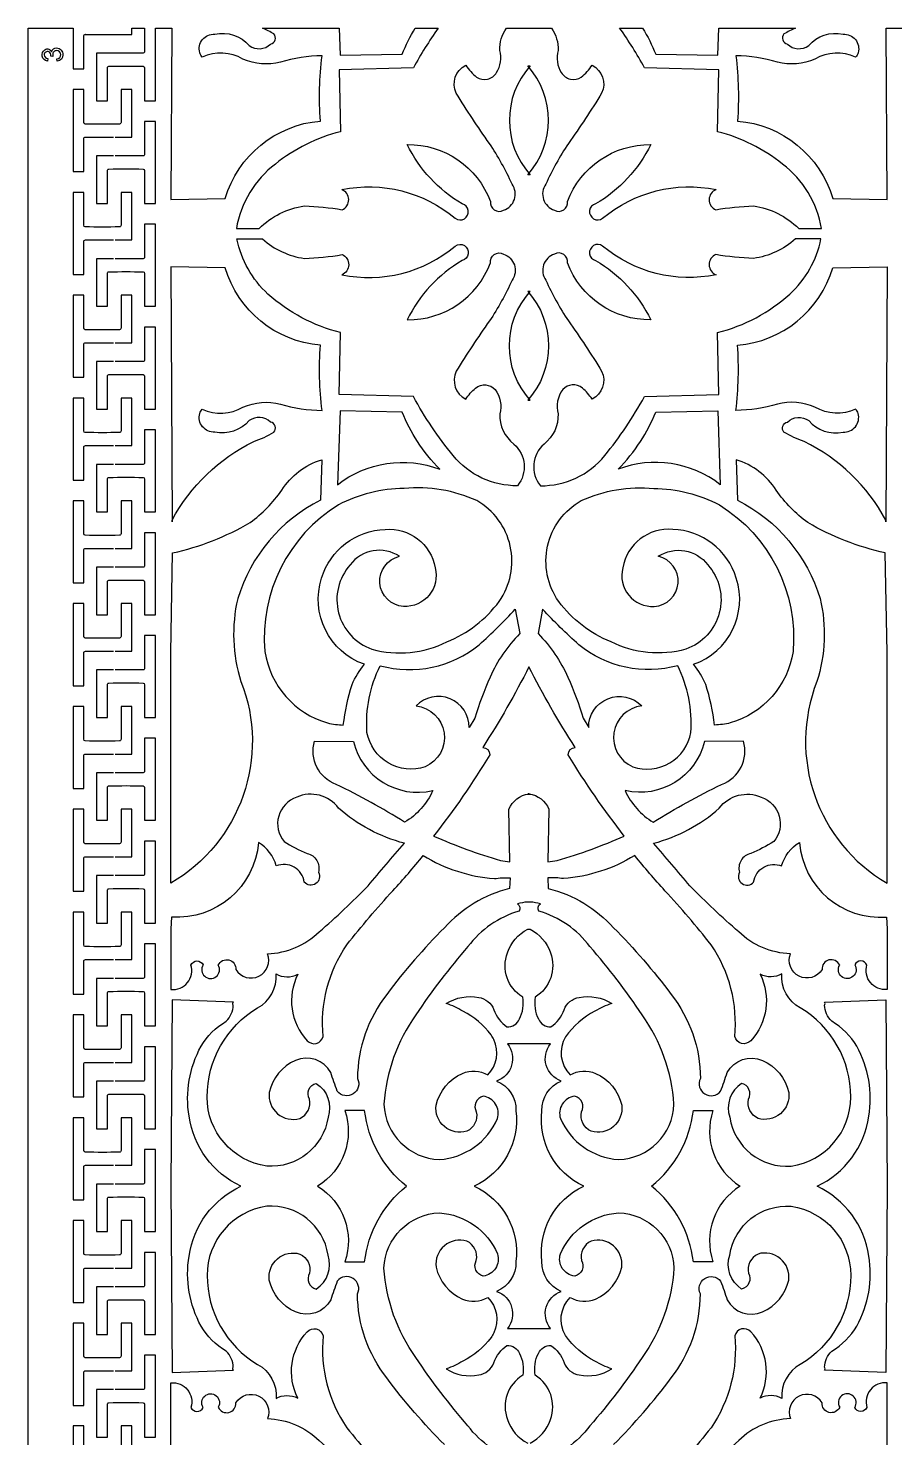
# Model space of a CAD drawing. Header units: millimetres. Extents: x -5533 to 2523, y -1540 to 455.
# Drawn here: x 1523 to 2103, y -490 to 454 of the extents above; entities that cross this region are included whole.
import ezdxf

# ---------------------------------------------------------------- set-up
doc = ezdxf.new("R2010")
doc.units = ezdxf.units.MM
doc.layers.add('Default', color=70, linetype='Continuous')

msp = doc.modelspace()

# ---------------------------------------------------------------- linework, layer by layer
at = {"layer": 'Default'}
for points in [[(1523, -1540.05), (1523, 453.95), (1553, 453.95), (1553, 426.75), (1560.2, 426.75), (1560.2, 448.74, -0.432813), (1561.22, 449.82), (1592.33, 449.82), (1592.33, 453.95), (1600.9, 453.95), (1600.9, 438.35, -0.432813), (1599.89, 437.27), (1568.78, 437.27), (1568.78, 405.44), (1575.98, 405.44), (1575.98, 427.43, -0.434186), (1576.99, 428.5, -0.011884), (1599.91, 428.5, -0.409695), (1600.9, 427.43), (1600.9, 405.44), (1608.1, 405.44), (1608.1, 453.95), (1619.04, 453.95), (1618.41, 339.29), (1654.75, 339.95, -0.308554), (1718.47, 391.83, -0.048001), (1719.55, 435.51, 0.067752), (1691.74, 431.27, -0.172389), (1666.69, 433.3, 0.241422), (1639.47, 434.63, -0.108329), (1637.76, 437.54, -0.518007), (1647.84, 449.95, -0.272745), (1670.87, 442.32, 0.363139), (1685.13, 443.29, 0.554888), (1687.39, 450.1, 0.028881), (1679.78, 453.95), (1731.06, 453.95), (1731.69, 435.83), (1773.23, 436.58, -0.042866), (1781.94, 453.95), (1797.32, 453.95, 0.031418), (1780.69, 427.39), (1731.08, 426.05), (1731.83, 384.65, 0.105747), (1688.33, 363.03, 0.188128), (1662.26, 319.87), (1677.51, 319.87, -0.162986), (1707.8, 334.99, -0.03748), (1732.98, 332.41, 0.677232), (1732.79, 345.89, -0.229099), (1808.69, 326.73), (1808.7, 326.73, 1.218717), (1813.39, 336.38, -0.148852), (1776.57, 376.07, -0.316158), (1832.23, 338.01, 0.629787), (1840.94, 332.14, 0.509547), (1846.72, 349.51, 0.041008), (1831.61, 376.8, -0.018791), (1809.38, 410.55, -0.412372), (1815.72, 429.1, 0.073015), (1822.99, 421.26, 0.428628), (1836.37, 424.2, 0.203461), (1838.51, 439.03, -0.162726), (1842.88, 453.95), (1873.12, 453.95, -0.162726), (1877.49, 439.03, 0.203461), (1879.63, 424.2, 0.428628), (1893.01, 421.26, 0.073015), (1900.28, 429.1, -0.412372), (1906.62, 410.55, -0.018791), (1884.39, 376.8, 0.041008), (1869.28, 349.51, 0.509547), (1875.06, 332.14, 0.629787), (1883.77, 338.01, -0.315301), (1939.43, 376.07, -0.148852), (1902.61, 336.38, 1.218717), (1907.3, 326.73), (1907.31, 326.73, -0.229099), (1983.21, 345.89, 0.677232), (1983.02, 332.41, -0.03748), (2008.2, 334.99, -0.162986), (2038.49, 319.87), (2053.74, 319.87, 0.188128), (2027.67, 363.03, 0.105747), (1984.17, 384.65), (1984.92, 426.05), (1935.31, 427.39, 0.031418), (1918.68, 453.95), (1934.06, 453.95, -0.042866), (1942.77, 436.58), (1984.31, 435.83), (1984.94, 453.95), (2036.22, 453.95, 0.028881), (2028.61, 450.1, 0.554888), (2030.87, 443.29, 0.363139), (2045.13, 442.32, -0.272745), (2068.16, 449.95, -0.518007), (2078.24, 437.54, -0.108329), (2076.53, 434.63, 0.241422), (2049.31, 433.3, -0.172389), (2024.26, 431.27, 0.067752), (1996.45, 435.51, -0.048001), (1997.53, 391.83, -0.30904), (2061.25, 339.95), (2097.59, 339.29), (2096.96, 453.95), (2107.9, 453.95)], [(1581.09, 381.01), (1592.33, 381.01), (1592.33, 412.84), (1585.12, 412.84), (1585.12, 390.85, -0.434186), (1584.11, 389.77, -0.011884), (1561.2, 389.78, -0.409558), (1560.2, 390.85), (1560.2, 412.84), (1553, 412.84), (1553, 357.94), (1560.2, 357.94), (1560.2, 379.93, -0.432593), (1561.22, 381.01), (1580.09, 381.01)], [(1580.09, 368.46), (1568.78, 368.46), (1568.78, 336.63), (1575.98, 336.63), (1575.98, 358.61, -0.434186), (1576.99, 359.69, -0.011884), (1599.91, 359.69, -0.409558), (1600.9, 358.62), (1600.9, 336.63), (1608.1, 336.63), (1608.1, 391.52), (1600.9, 391.52), (1600.9, 369.54, -0.432593), (1599.89, 368.46), (1581.09, 368.46)], [(1581.09, 312.2), (1592.33, 312.2), (1592.33, 344.03), (1585.12, 344.03), (1585.12, 322.04, -0.434186), (1584.11, 320.96, -0.011884), (1561.2, 320.96, -0.409558), (1560.2, 322.04), (1560.2, 344.03), (1553, 344.03), (1553, 289.13), (1560.2, 289.13), (1560.2, 311.12, -0.432592), (1561.22, 312.2), (1580.09, 312.2)], [(1580.09, 299.65), (1568.78, 299.65), (1568.78, 267.82), (1575.98, 267.82), (1575.98, 289.8, -0.434186), (1576.99, 290.88, -0.011884), (1599.91, 290.88, -0.409558), (1600.9, 289.81), (1600.9, 267.82), (1608.1, 267.82), (1608.1, 322.71), (1600.9, 322.71), (1600.9, 300.73, -0.432593), (1599.89, 299.65), (1581.09, 299.65)], [(1581.09, 243.38), (1592.33, 243.38), (1592.33, 275.22), (1585.12, 275.22), (1585.12, 253.23, -0.434186), (1584.11, 252.15, -0.011884), (1561.2, 252.15, -0.409558), (1560.2, 253.23), (1560.2, 275.22), (1553, 275.22), (1553, 220.32), (1560.2, 220.32), (1560.2, 242.31, -0.432593), (1561.22, 243.38), (1580.09, 243.38)], [(1580.09, 230.84), (1568.78, 230.84), (1568.78, 199.01), (1575.98, 199.01), (1575.98, 220.99, -0.434186), (1576.99, 222.07, -0.011884), (1599.91, 222.07, -0.409558), (1600.9, 221), (1600.9, 199.01), (1608.1, 199.01), (1608.1, 253.9), (1600.9, 253.9), (1600.9, 231.92, -0.432593), (1599.89, 230.84), (1581.09, 230.84)], [(1581.09, 174.57), (1592.33, 174.57), (1592.33, 206.4), (1585.12, 206.4), (1585.12, 184.42, -0.434186), (1584.11, 183.34, -0.011884), (1561.2, 183.34, -0.409558), (1560.2, 184.42), (1560.2, 206.4), (1553, 206.4), (1553, 151.51), (1560.2, 151.51), (1560.2, 173.49, -0.432593), (1561.22, 174.57), (1580.09, 174.57)], [(1580.09, 162.03), (1568.78, 162.03), (1568.78, 130.2), (1575.98, 130.2), (1575.98, 152.18, -0.434186), (1576.99, 153.26, -0.011884), (1599.91, 153.26, -0.409558), (1600.9, 152.19), (1600.9, 130.2), (1608.1, 130.2), (1608.1, 185.09), (1600.9, 185.09), (1600.9, 163.11, -0.432592), (1599.89, 162.03), (1581.09, 162.03)], [(1581.09, 105.76), (1592.33, 105.76), (1592.33, 137.59), (1585.12, 137.59), (1585.12, 115.61, -0.434186), (1584.11, 114.53, -0.011884), (1561.2, 114.53, -0.409558), (1560.2, 115.61), (1560.2, 137.59), (1553, 137.59), (1553, 82.7), (1560.2, 82.7), (1560.2, 104.68, -0.432593), (1561.22, 105.76), (1580.09, 105.76)], [(1580.09, 93.22), (1568.78, 93.22), (1568.78, 61.39), (1575.98, 61.39), (1575.98, 83.37, -0.434186), (1576.99, 84.45, -0.011884), (1599.91, 84.45, -0.409558), (1600.9, 83.37), (1600.9, 61.39), (1608.1, 61.39), (1608.1, 116.28), (1600.9, 116.28), (1600.9, 94.3, -0.432593), (1599.89, 93.22), (1581.09, 93.22)], [(1581.09, 36.95), (1592.33, 36.95), (1592.33, 68.78), (1585.12, 68.78), (1585.12, 46.8, -0.434186), (1584.11, 45.72, -0.011884), (1561.2, 45.72, -0.409558), (1560.2, 46.8), (1560.2, 68.78), (1553, 68.78), (1553, 13.89), (1560.2, 13.89), (1560.2, 35.87, -0.432593), (1561.22, 36.95), (1580.09, 36.95)], [(1580.09, 24.41), (1568.78, 24.41), (1568.78, -7.42), (1575.98, -7.42), (1575.98, 14.56, -0.434186), (1576.99, 15.64, -0.011884), (1599.91, 15.64, -0.409558), (1600.9, 14.56), (1600.9, -7.42), (1608.1, -7.42), (1608.1, 47.47), (1600.9, 47.47), (1600.9, 25.49, -0.432593), (1599.89, 24.41), (1581.09, 24.41)], [(1581.09, -31.86), (1592.33, -31.86), (1592.33, -0.03), (1585.12, -0.03), (1585.12, -22.01, -0.434186), (1584.11, -23.09, -0.011884), (1561.2, -23.09, -0.409558), (1560.2, -22.02), (1560.2, -0.03), (1553, -0.03), (1553, -54.92), (1560.2, -54.92), (1560.2, -32.94, -0.432593), (1561.22, -31.86), (1580.09, -31.86)], [(1580.09, -44.4), (1568.78, -44.4), (1568.78, -76.23), (1575.98, -76.23), (1575.98, -54.25, -0.434186), (1576.99, -53.17, -0.011884), (1599.91, -53.17, -0.409558), (1600.9, -54.25), (1600.9, -76.23), (1608.1, -76.23), (1608.1, -21.34), (1600.9, -21.34), (1600.9, -43.32, -0.432592), (1599.89, -44.4), (1581.09, -44.4)], [(1581.09, -100.67), (1592.33, -100.67), (1592.33, -68.84), (1585.12, -68.84), (1585.12, -90.82, -0.434186), (1584.11, -91.9, -0.011884), (1561.2, -91.9, -0.409558), (1560.2, -90.83), (1560.2, -68.84), (1553, -68.84), (1553, -123.73), (1560.2, -123.73), (1560.2, -101.75, -0.432593), (1561.22, -100.67), (1580.09, -100.67)], [(1580.09, -113.21), (1568.78, -113.21), (1568.78, -145.04), (1575.98, -145.04), (1575.98, -123.06, -0.434186), (1576.99, -121.98, -0.011884), (1599.91, -121.98, -0.409558), (1600.9, -123.06), (1600.9, -145.04), (1608.1, -145.04), (1608.1, -90.15), (1600.9, -90.15), (1600.9, -112.13, -0.432593), (1599.89, -113.21), (1581.09, -113.21)], [(1581.09, -169.48), (1592.33, -169.48), (1592.33, -137.65), (1585.12, -137.65), (1585.12, -159.63, -0.434186), (1584.11, -160.71, -0.011884), (1561.2, -160.71, -0.409558), (1560.2, -159.64), (1560.2, -137.65), (1553, -137.65), (1553, -192.54), (1560.2, -192.54), (1560.2, -170.56, -0.432593), (1561.22, -169.48), (1580.09, -169.48)], [(1580.09, -182.02), (1568.78, -182.02), (1568.78, -213.86), (1575.98, -213.86), (1575.98, -191.87, -0.434186), (1576.99, -190.79, -0.011884), (1599.91, -190.79, -0.409558), (1600.9, -191.87), (1600.9, -213.86), (1608.1, -213.86), (1608.1, -158.96), (1600.9, -158.96), (1600.9, -180.95, -0.432593), (1599.89, -182.02), (1581.09, -182.02)], [(1581.09, -238.29), (1592.33, -238.29), (1592.33, -206.46), (1585.12, -206.46), (1585.12, -228.44, -0.434186), (1584.11, -229.52, -0.011884), (1561.2, -229.52, -0.409558), (1560.2, -228.45), (1560.2, -206.46), (1553, -206.46), (1553, -261.35), (1560.2, -261.35), (1560.2, -239.37, -0.432593), (1561.22, -238.29), (1580.09, -238.29)], [(1580.09, -250.84), (1568.78, -250.84), (1568.78, -282.67), (1575.98, -282.67), (1575.98, -260.68, -0.434186), (1576.99, -259.6, -0.011884), (1599.91, -259.6, -0.409558), (1600.9, -260.68), (1600.9, -282.67), (1608.1, -282.67), (1608.1, -227.77), (1600.9, -227.77), (1600.9, -249.76, -0.432593), (1599.89, -250.84), (1581.09, -250.84)], [(1581.09, -307.1), (1592.33, -307.1), (1592.33, -275.27), (1585.12, -275.27), (1585.12, -297.25, -0.434186), (1584.11, -298.33, -0.011884), (1561.2, -298.33, -0.409558), (1560.2, -297.26), (1560.2, -275.27), (1553, -275.27), (1553, -330.16), (1560.2, -330.16), (1560.2, -308.18, -0.432592), (1561.22, -307.1), (1580.09, -307.1)], [(1580.09, -319.65), (1568.78, -319.65), (1568.78, -351.48), (1575.98, -351.48), (1575.98, -329.49, -0.434186), (1576.99, -328.42, -0.011884), (1599.91, -328.42, -0.409558), (1600.9, -329.49), (1600.9, -351.48), (1608.1, -351.48), (1608.1, -296.58), (1600.9, -296.58), (1600.9, -318.57, -0.432593), (1599.89, -319.65), (1581.09, -319.65)], [(1801.48, -494.08, -0.038033), (1762.94, -449.47, -0.166367), (1743.27, -393.23, 0.905567), (1729.78, -384.7, 0.021564), (1725.45, -397.18, -0.389391), (1701.77, -405.24, -0.237479), (1684.24, -383.9, -0.54185), (1704.76, -366.5, -0.352597), (1711.11, -379.42, 0.50021), (1715.74, -389.94), (1715.74, -389.94, 0.340859), (1723.61, -367.21, 0.393447), (1682.54, -334.56, 0.372207), (1642.69, -380.8, 0.262761), (1676.47, -440.48, -0.301147), (1688.78, -463.14, -0.247603), (1703.35, -462.94, -0.311199), (1709.58, -418.49, -0.591028), (1720.32, -421.2, 0.176114), (1736.2, -482.76, 0.019638), (1767.02, -518.86, -0.014049)], [(1851.47, -505.28, -0.16211), (1817.19, -481.51, -0.031609), (1782.27, -435.71, -0.138891), (1760.99, -375.99, -0.394268), (1798.1, -338.97, -0.281202), (1836.93, -366.39, -0.471326), (1827.4, -381.33, -0.501347), (1822.78, -370.82, 0.35182), (1816.43, -357.89, 0.545646), (1795.91, -375.29, 0.237515), (1813.44, -396.64, 0.242467), (1830.38, -395.58, -0.318435), (1834.5, -419.26, -0.065106), (1832.62, -422.34, -0.118842), (1813.82, -438.16, -0.057651), (1802.63, -443.38, 0.19229), (1824.39, -447.44, 0.274466), (1834.46, -439.25, -0.152592), (1843.29, -427.66, -0.30154), (1851.67, -433.04, -0.162669), (1853.8, -447.64, 0.356842), (1843.6, -477.27, 0.197653), (1857.21, -493.11)], [(1858.79, -493.11, 0.198178), (1872.4, -477.27, 0.355339), (1862.2, -447.64, -0.162563), (1864.33, -433.04, -0.300639), (1872.71, -427.66, -0.15292), (1881.54, -439.25, 0.273514), (1891.61, -447.44, 0.192717), (1913.37, -443.38, -0.057637), (1902.18, -438.16, -0.126091), (1882.5, -421.13, -0.344873), (1885.62, -395.58, 0.242358), (1902.56, -396.64, 0.237458), (1920.09, -375.29, 0.541858), (1899.57, -357.89, 0.352614), (1893.22, -370.82, -0.500081), (1888.6, -381.33, -0.472385), (1879.07, -366.39, -0.280923), (1917.9, -338.97, -0.396058), (1955.01, -375.99, -0.13875), (1933.73, -435.71, -0.031602), (1898.81, -481.51, -0.16205), (1864.53, -505.28, 0.38263)], [(1914.52, -494.08, 0.038033), (1953.06, -449.47, 0.166367), (1972.73, -393.23, -0.905567), (1986.22, -384.7, -0.021564), (1990.55, -397.18, 0.389391), (2014.23, -405.24, 0.237479), (2031.76, -383.9, 0.54185), (2011.24, -366.5, 0.352597), (2004.89, -379.42, -0.50021), (2000.26, -389.94), (2000.26, -389.94, -0.340859), (1992.39, -367.21, -0.393447), (2033.46, -334.56, -0.372207), (2073.31, -380.8, -0.262761), (2039.53, -440.48, 0.301147), (2027.22, -463.14, 0.247603), (2012.65, -462.94, 0.311199), (2006.42, -418.49, 0.591028), (1995.68, -421.2, -0.176114), (1979.8, -482.76, -0.019638), (1948.98, -518.86, 0.014049)], [(1581.09, -375.91), (1592.33, -375.91), (1592.33, -344.08), (1585.12, -344.08), (1585.12, -366.07, -0.434186), (1584.11, -367.14, -0.011884), (1561.2, -367.14, -0.409558), (1560.2, -366.07), (1560.2, -344.08), (1553, -344.08), (1553, -398.98), (1560.2, -398.98), (1560.2, -376.99, -0.432593), (1561.22, -375.91), (1580.09, -375.91)], [(1580.09, -388.46), (1568.78, -388.46), (1568.78, -420.29), (1575.98, -420.29), (1575.98, -398.3, -0.434186), (1576.99, -397.23, -0.011884), (1599.91, -397.23, -0.409558), (1600.9, -398.3), (1600.9, -420.29), (1608.1, -420.29), (1608.1, -365.4), (1600.9, -365.4), (1600.9, -387.38, -0.432593), (1599.89, -388.46), (1581.09, -388.46)], [(1581.09, -444.72), (1592.33, -444.72), (1592.33, -412.89), (1585.12, -412.89), (1585.12, -434.88, -0.434186), (1584.11, -435.96, -0.011884), (1561.2, -435.95, -0.409558), (1560.2, -434.88), (1560.2, -412.89), (1553, -412.89), (1553, -467.79), (1560.2, -467.79), (1560.2, -445.8, -0.432593), (1561.22, -444.72), (1580.09, -444.72)], [(1580.09, -457.27), (1568.78, -457.27), (1568.78, -489.1), (1575.98, -489.1), (1575.98, -467.12, -0.434186), (1576.99, -466.04, -0.011884), (1599.91, -466.04, -0.409558), (1600.9, -467.11), (1600.9, -489.1), (1608.1, -489.1), (1608.1, -434.21), (1600.9, -434.21), (1600.9, -456.19, -0.432593), (1599.89, -457.27), (1581.09, -457.27)], [(1581.09, -513.33), (1592.33, -513.33), (1592.33, -481.5), (1585.12, -481.5), (1585.12, -503.48, -0.434186), (1584.11, -504.56, -0.011884), (1561.2, -504.56, -0.409558), (1560.2, -503.49), (1560.2, -481.5), (1553, -481.5), (1553, -536.39), (1560.2, -536.39), (1560.2, -514.41, -0.432592), (1561.22, -513.33), (1580.09, -513.33)]]:
    msp.add_lwpolyline(points, format="xyb", dxfattribs=at)
for points in [[(1561.21, 449.82, -0.000303), (1561.22, 449.82)], [(1542.41, 431.8), (1542.19, 433.47, 0.996159), (1542.02, 438.93, 0.433558), (1539.38, 436.27, 0.060998), (1539.56, 435.09), (1538.1, 435.28, 0.312417), (1536.81, 438.12, 0.574154), (1533.72, 436.09, 0.376995), (1536.17, 433.63), (1535.87, 431.96, -0.682546), (1534.12, 439.54, -0.477857), (1538.63, 438.16, -0.36348), (1541.98, 440.7, -0.416982), (1546.24, 436.12, -0.407514)], [(1599.89, 437.27, -0.000303), (1599.89, 437.27)], [(1600.9, 427.49, -0.014985), (1600.9, 427.43)], [(1858.86, 428.7, 0.382906), (1858.86, 355.83), (1857.14, 355.83, 0.382906), (1857.14, 428.7)], [(1808.7, 308.12, -1.219), (1813.39, 298.46, 0.149144), (1776.57, 258.77, 0.315721), (1832.23, 296.83, -0.630024), (1840.94, 302.71, -0.505655), (1846.72, 285.33, -0.040949), (1831.61, 258.04, 0.018803), (1809.38, 224.3, 0.411997), (1815.72, 205.74, -0.059734), (1822.27, 213.05, -0.402189), (1835.44, 212.04, -0.22738), (1838.51, 195.81, 0.240238), (1847.92, 175.57, -0.402065), (1850.36, 147.7, -0.228879), (1807.32, 167.89, -0.047904), (1780.69, 207.45), (1731.08, 208.8), (1731.83, 250.19, -0.120232), (1683.42, 275.96, -0.156465), (1662.65, 312.87), (1679.77, 312.87, 0.147928), (1707.8, 299.86, 0.037485), (1732.98, 302.44, -0.676388), (1732.79, 288.95, 0.229263), (1808.69, 308.12)], [(1907.3, 308.12, 1.219), (1902.61, 298.46, -0.149144), (1939.43, 258.77, -0.315721), (1883.77, 296.83, 0.630024), (1875.06, 302.71, 0.505655), (1869.28, 285.33, 0.040949), (1884.39, 258.04, -0.018803), (1906.62, 224.3, -0.411997), (1900.28, 205.74, 0.059734), (1893.73, 213.05, 0.402189), (1880.56, 212.04, 0.22738), (1877.49, 195.81, -0.240238), (1868.08, 175.57, 0.402065), (1865.64, 147.7, 0.228879), (1908.68, 167.89, 0.047904), (1935.31, 207.45), (1984.92, 208.8), (1984.17, 250.19, 0.120232), (2032.58, 275.96, 0.156465), (2053.35, 312.87), (2036.23, 312.87, -0.147928), (2008.2, 299.86, -0.037485), (1983.02, 302.44, 0.676388), (1983.21, 288.95, -0.229263), (1907.31, 308.12)], [(1619.23, 124.76, -0.155203), (1673.86, 177.36, 0.050392), (1687.39, 183.49, 0.554888), (1685.13, 190.31, 0.363139), (1670.87, 191.27, -0.272745), (1647.84, 183.64, -0.518007), (1637.76, 196.05, -0.108329), (1639.47, 198.96, 0.241422), (1666.69, 200.29, -0.172389), (1691.74, 202.32, 0.067752), (1719.55, 198.08, -0.048001), (1718.47, 241.76, -0.30904), (1654.75, 293.64), (1618.41, 294.3), (1619.34, 123.62)], [(2096.77, 124.76, 0.155203), (2042.14, 177.36, -0.050392), (2028.61, 183.49, -0.554888), (2030.87, 190.31, -0.363139), (2045.13, 191.27, 0.272745), (2068.16, 183.64, 0.518007), (2078.24, 196.05, 0.108329), (2076.53, 198.96, -0.241422), (2049.31, 200.29, 0.172389), (2024.26, 202.32, -0.067752), (1996.45, 198.08, 0.048001), (1997.53, 241.76, 0.30904), (2061.25, 293.64), (2097.59, 294.3), (2096.66, 123.62)], [(1858.86, 204.9, -0.382906), (1858.86, 277.76), (1857.14, 277.76, -0.382906), (1857.14, 204.9)], [(1783.39, 177.34, -0.048865), (1773.23, 197.01), (1731.69, 197.76), (1729.98, 148.42, -0.262181), (1798.43, 158.74, -0.052773)], [(1932.61, 177.34, 0.048865), (1942.77, 197.01), (1984.31, 197.76), (1986.02, 148.42, 0.262181), (1917.57, 158.74, 0.052773)], [(1618.41, 36.12), (1619.63, 102.74, 0.078004), (1671.45, 123.03, 0.079133), (1692.64, 144.65, -0.182836), (1719.37, 165.13), (1718.47, 138.14, 0.202742), (1663.14, 72.13, 0.134136), (1665.35, 16.66, -0.369985), (1618.41, -118.33)], [(2097.59, 36.12), (2096.37, 102.74, -0.078004), (2044.55, 123.03, -0.079133), (2023.36, 144.65, 0.182836), (1996.63, 165.13), (1997.53, 138.14, -0.202742), (2052.86, 72.13, -0.134136), (2050.65, 16.66, 0.369985), (2097.59, -118.33)], [(1733.8, -12.5, -0.043399), (1739.68, 14.64, -0.065933), (1747.89, 28.18, -0.408861), (1719.31, 85.95, -0.31888), (1761.81, 118.51, -0.389765), (1795.22, 92.73, -0.508476), (1774.14, 66.93, -0.869015), (1771.47, 100.47, 0.393064), (1738.32, 94.76, 0.531521), (1752.98, 38.32, 0.186518), (1803.11, 43.22, 0.137745), (1838.12, 70.28, 0.441542), (1823.07, 137.74, 0.131585), (1774.56, 145.82, 0.120812), (1730.54, 134.89, 0.283749), (1681.33, 36.74, 0.291717), (1723.29, -11.09, 0.041116)], [(1982.2, -12.5, 0.043399), (1976.32, 14.64, 0.065933), (1968.11, 28.18, 0.408861), (1996.69, 85.95, 0.31888), (1954.19, 118.51, 0.389765), (1920.78, 92.73, 0.508476), (1941.86, 66.93, 0.869015), (1944.53, 100.47, -0.393064), (1977.68, 94.76, -0.531521), (1963.02, 38.32, -0.186518), (1912.89, 43.22, -0.137745), (1877.88, 70.28, -0.441542), (1892.93, 137.74, -0.131585), (1941.44, 145.82, -0.120812), (1985.46, 134.89, -0.283749), (2034.67, 36.74, -0.291717), (1992.71, -11.09, -0.041116)], [(1818.04, -14.12, 0.679665), (1782.5, 0.35, -0.768937), (1788.55, -40.38, -0.460169), (1749.65, -17.37, -0.131859), (1758.49, 27.25, 0.242782), (1824.7, 41.26, 0.019558), (1848.88, 65.03), (1851.89, 48.73, 0.090995), (1831.95, 19.55, 0.031513), (1821.71, -7.88)], [(1897.96, -14.12, -0.679665), (1933.5, 0.35, 0.768937), (1927.45, -40.38, 0.460169), (1966.35, -17.37, 0.131859), (1957.51, 27.25, -0.242782), (1891.3, 41.26, -0.019558), (1867.12, 65.03), (1864.11, 48.73, -0.090995), (1884.05, 19.55, -0.031513), (1894.29, -7.88)], [(1858, -58.62, -0.275108), (1871.36, -68.83), (1870.71, -103.98), (1876.97, -103.1, 0.03528), (1921.78, -86.73, -0.030693), (1884.28, -32.39, -0.41193), (1888.95, -27.38, -0.0287), (1858, 26.61, -0.028684), (1827.05, -27.38, -0.411715), (1831.72, -32.39, -0.030676), (1794.22, -86.73, 0.035243), (1839.03, -103.1), (1845.29, -103.98), (1844.64, -68.83, -0.275219)], [(1714.54, -23.28), (1740.59, -23.53, 0.409785), (1793.66, -56.37, -0.153817), (1774.84, -77.5, 0.030062), (1729.08, -52.29, -0.393153)], [(2001.46, -23.28), (1975.41, -23.53, -0.409785), (1922.34, -56.37, 0.153817), (1941.16, -77.5, -0.030062), (1986.92, -52.29, 0.393153)], [(1618.41, -189.45, 0.538616), (1631.86, -173.08, -0.650037), (1640.04, -172.98, 1.801988), (1650.12, -173.16, -0.841184), (1661.92, -176.15, 0.918274), (1683.03, -165.56, 0.187155), (1717.69, -150.82, 0.021155), (1750.38, -120.1, -0.007786), (1774.7, -91.59, -0.117954), (1730.64, -68.06, 0.350847), (1702.61, -60.77, 0.524978), (1694.17, -90.49, 0.042459), (1709.56, -98.35, -0.432303), (1717.15, -111.02, -0.918961), (1707.68, -117.52, 0.484728), (1688.95, -106.75, 0.193215), (1677.01, -91.05, -0.412203), (1618.79, -141), (1618.41, -148.75)], [(1858, -58.54), (1857.14, -58.54, -0.012987)], [(1858, -58.62, -0.012988), (1858.86, -58.54)], [(2097.59, -189.45, -0.538616), (2084.14, -173.08, 0.650037), (2075.96, -172.98, -1.801988), (2065.88, -173.16, 0.841184), (2054.08, -176.15, -0.918274), (2032.97, -165.56, -0.187155), (1998.31, -150.82, -0.021155), (1965.62, -120.1, 0.007786), (1941.3, -91.59, 0.117954), (1985.36, -68.06, -0.350847), (2013.39, -60.77, -0.524978), (2021.83, -90.49, -0.042459), (2006.44, -98.35, 0.432303), (1998.85, -111.02, 0.918961), (2008.32, -117.52, -0.484728), (2027.05, -106.75, -0.193215), (2038.99, -91.05, 0.412203), (2097.21, -141), (2097.59, -148.75)], [(1715.74, -252.28, -0.340859), (1723.61, -275.01, -0.393447), (1682.54, -307.66, -0.372207), (1642.69, -261.42, -0.262761), (1676.47, -201.74, 0.301147), (1688.78, -179.08, 0.247603), (1703.35, -179.28, 0.311199), (1709.58, -223.73, 0.591028), (1720.32, -221.02, -0.176114), (1736.2, -159.46, -0.019638), (1767.02, -123.36, 0.014049), (1787.27, -99.8, 0.118811), (1834.87, -115.22, -0.036673), (1845.33, -114.64), (1845.06, -121.97, 0.151886), (1801.48, -148.14, 0.038033), (1762.94, -192.75, 0.166367), (1743.27, -248.99, -0.905567), (1729.78, -257.52, -0.021564), (1725.45, -245.04, 0.389391), (1701.77, -236.98, 0.237479), (1684.24, -258.32, 0.54185), (1704.76, -275.72, 0.352597), (1711.11, -262.8, -0.50021), (1715.74, -252.28)], [(2000.26, -252.28, 0.340859), (1992.39, -275.01, 0.393447), (2033.46, -307.66, 0.372207), (2073.31, -261.42, 0.262761), (2039.53, -201.74, -0.301147), (2027.22, -179.08, -0.247603), (2012.65, -179.28, -0.311199), (2006.42, -223.73, -0.591028), (1995.68, -221.02, 0.176114), (1979.8, -159.46, 0.019638), (1948.98, -123.36, -0.014049), (1928.73, -99.8, -0.118811), (1881.13, -115.22, 0.036673), (1870.67, -114.64), (1870.94, -121.97, -0.151886), (1914.52, -148.14, -0.038033), (1953.06, -192.75, -0.166367), (1972.73, -248.99, 0.905567), (1986.22, -257.52, 0.021564), (1990.55, -245.04, -0.389391), (2014.23, -236.98, -0.237479), (2031.76, -258.32, -0.54185), (2011.24, -275.72, -0.352597), (2004.89, -262.8, 0.50021), (2000.26, -252.28)], [(1857.02, -130.9, 0.033865), (1850.32, -132.05, -0.383822), (1851.47, -136.94, 0.16211), (1817.19, -160.71, 0.031609), (1782.27, -206.51, 0.138891), (1760.99, -266.23, 0.394268), (1798.1, -303.25, 0.281202), (1836.93, -275.83, 0.471326), (1827.4, -260.89, 0.501347), (1822.78, -271.4, -0.35182), (1816.43, -284.33, -0.545646), (1795.91, -266.92, -0.237515), (1813.44, -245.58, -0.242467), (1830.38, -246.64, 0.318435), (1834.5, -222.95, 0.065106), (1832.62, -219.88, 0.118842), (1813.82, -204.06, 0.057651), (1802.63, -198.84, -0.19229), (1824.39, -194.78, -0.274466), (1834.46, -202.97, 0.152592), (1843.29, -214.56, 0.30154), (1851.67, -209.18, 0.162669), (1853.8, -194.58, -0.356842), (1843.6, -164.95, -0.197653), (1857.21, -149.11), (1858.79, -149.11, -0.198178), (1872.4, -164.95, -0.355339), (1862.2, -194.58, 0.162563), (1864.33, -209.18, 0.300639), (1872.71, -214.56, 0.15292), (1881.54, -202.97, -0.273514), (1891.61, -194.78, -0.192717), (1913.37, -198.84, 0.057637), (1902.18, -204.06, 0.126091), (1882.5, -221.09, 0.344873), (1885.62, -246.64, -0.242358), (1902.56, -245.58, -0.237458), (1920.09, -266.92, -0.541858), (1899.57, -284.33, -0.352614), (1893.22, -271.4, 0.500081), (1888.6, -260.89, 0.472385), (1879.07, -275.83, 0.280923), (1917.9, -303.25, 0.396058), (1955.01, -266.23, 0.13875), (1933.73, -206.51, 0.031602), (1898.81, -160.71, 0.16205), (1864.53, -136.94, -0.38263), (1865.68, -132.05, 0.033869), (1858.98, -130.9)], [(1665.3, -321.11, -0.252503), (1630.61, -274.34, -0.166591), (1638.62, -227.42, -0.127719), (1655.42, -210.74, 0.196625), (1660.18, -199.9, -0.340665), (1660.26, -197.99), (1619.34, -196.3), (1618.42, -321.11), (1619.34, -445.92), (1660.26, -444.23, -0.340946), (1660.18, -442.32, 0.195975), (1655.42, -431.48, -0.128025), (1638.62, -414.79, -0.166739), (1630.61, -367.88, -0.252097)], [(2050.7, -321.11, 0.252503), (2085.39, -274.34, 0.166591), (2077.38, -227.42, 0.127719), (2060.58, -210.74, -0.196625), (2055.82, -199.9, 0.340665), (2055.74, -197.99), (2096.66, -196.3), (2097.58, -321.11), (2096.66, -445.92), (2055.74, -444.23, 0.340946), (2055.82, -442.32, -0.195975), (2060.58, -431.48, 0.128025), (2077.38, -414.79, 0.166739), (2085.39, -367.88, 0.252097)], [(1894.61, -321.11, -0.325979), (1866.68, -270.6, -0.3127), (1879.61, -250.71, -0.515563), (1872.33, -225.88), (1843.67, -225.88, -0.515032), (1836.39, -250.71, -0.313917), (1849.32, -270.6, -0.325325), (1821.39, -321.11, -0.325979), (1849.32, -371.62, -0.3127), (1836.39, -391.51, -0.515563), (1843.67, -416.34), (1872.33, -416.34, -0.515032), (1879.61, -391.51, -0.313917), (1866.68, -371.62, -0.325325)], [(1776.04, -321.11, -0.196146), (1748.03, -270.4), (1734.92, -270.53, -0.348302), (1716.63, -321.11, -0.349146), (1734.92, -371.69), (1748.03, -371.82, -0.195835)], [(1939.96, -321.11, 0.196146), (1967.97, -270.4), (1981.08, -270.53, 0.348302), (1999.37, -321.11, 0.349146), (1981.08, -371.69), (1967.97, -371.82, 0.195835)], [(1618.41, -452.77, -0.538616), (1631.86, -469.14, 0.650037), (1640.04, -469.24, -1.801988), (1650.12, -469.06, 0.841184), (1661.92, -466.07, -0.918274), (1683.03, -476.66, -0.187155), (1717.69, -491.4, -0.021155), (1750.38, -522.12, 0.007786), (1774.7, -550.63, 0.117954), (1730.64, -574.16, -0.350847), (1702.61, -581.45, -0.524978), (1694.17, -551.73, -0.042459), (1709.56, -543.87, 0.432303), (1717.15, -531.2, 0.918961), (1707.68, -524.7, -0.484728), (1688.95, -535.47, -0.193215), (1677.01, -551.16, 0.412203), (1618.79, -501.22), (1618.41, -493.47)], [(2097.59, -452.77, 0.538616), (2084.14, -469.14, -0.650037), (2075.96, -469.24, 1.801988), (2065.88, -469.06, -0.841184), (2054.08, -466.07, 0.918274), (2032.97, -476.66, 0.187155), (1998.31, -491.4, 0.021155), (1965.62, -522.12, -0.007786), (1941.3, -550.63, -0.117954), (1985.36, -574.16, 0.350847), (2013.39, -581.45, 0.524978), (2021.83, -551.73, 0.042459), (2006.44, -543.87, -0.432303), (1998.85, -531.2, -0.918961), (2008.32, -524.7, 0.484728), (2027.05, -535.47, 0.193215), (2038.99, -551.16, -0.412203), (2097.21, -501.22), (2097.59, -493.47)]]:
    msp.add_lwpolyline(points, format="xyb", close=True, dxfattribs=at)

doc.saveas('drawing.dxf')
